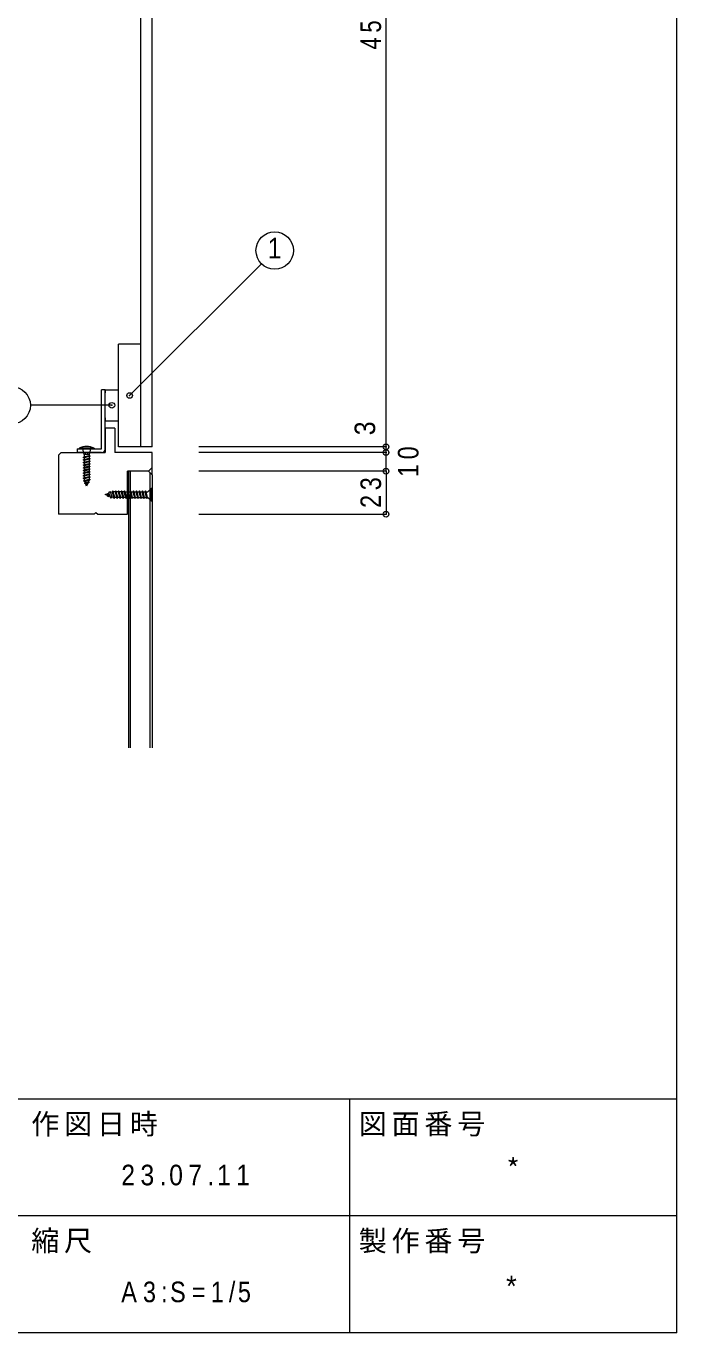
# Model space of a CAD drawing. Units: millimetres at full size, sheet at 1:5. Extents: x -1000 to 1000, y -688 to 688.
# Drawn here: x 652 to 1000, y -688 to 11 of the extents above; entities that cross this region are included whole.
import ezdxf
from ezdxf.enums import TextEntityAlignment as Align

# ---------------------------------------------------------------- set-up
doc = ezdxf.new("R2010")
doc.units = ezdxf.units.MM
doc.header["$LTSCALE"] = 5
doc.header["$PDMODE"] = 32
doc.header["$PDSIZE"] = 3
for name, color, linetype, lineweight in [('2-0_ＫＢ製品', 7, 'Continuous', 9), ('2-1_躯体', 3, 'Continuous', 9), ('2-3_寸法', 4, 'Continuous', 9), ('2-4_引出線字', 4, 'Continuous', 9), ('2-5_文字', 7, 'Continuous', 9), ('2-8_他製品', 7, 'Continuous', 9), ('2-A_ベース', 3, 'Continuous', 9), ('2-B_2-Bﾚｲﾔ', 7, 'Continuous', 9), ('F-0_図面枠', 6, 'Continuous', 9), ('F-5_F-5ﾚｲﾔ', 7, 'Continuous', 9)]:
    doc.layers.add(name, color=color, linetype=linetype, lineweight=lineweight)
doc.styles.add('HGｺﾞｼｯｸM', font='')
doc.styles.add('ＭＳ ゴシック', font='')
doc.styles.get('HGｺﾞｼｯｸM').set_extended_font_data('HGｺﾞｼｯｸM')
doc.styles.get('ＭＳ ゴシック').set_extended_font_data('MS Gothic')

# ---------------------------------------------------------------- blocks, each defined once
blk = doc.blocks.new('軽天フレキ3.5×25')
at = {"layer": '2-B_2-Bﾚｲﾔ'}
for p, q in [((-9.782, -1.065), (-10.462, 0.848)), ((-9.7, 1.164), (-9.02, -1.38)), ((-7.227, 1.532), (-8.153, 1.532)), ((-5.637, 1.532), (-6.563, 1.532)), ((-4.047, 1.532), (-4.973, 1.532)), ((-2.457, 1.532), (-3.383, 1.532)), ((-1.793, 1.532), (-0.867, 1.532)), ((-0.203, 1.532), (0.723, 1.532)), ((1.387, 1.532), (2.313, 1.532)), ((2.977, 1.532), (3.903, 1.532)), ((4.567, 1.532), (5.493, 1.532)), ((6.157, 1.532), (7.083, 1.532)), ((7.747, 1.532), (8.673, 1.532)), ((9.337, 1.532), (10.319, 1.532)), ((12.319, 3.532), (10.319, 1.532)), ((12.319, -3.468), (12.319, 3.532)), ((12.319, 3.532), (12.569, 3.532)), ((12.569, -3.468), (12.569, 3.532)), ((-6.432, -1.468), (-7.358, -1.468)), ((-4.842, -1.468), (-5.768, -1.468)), ((-3.252, -1.468), (-4.178, -1.468)), ((-1.662, -1.468), (-2.588, -1.468)), ((-0.998, -1.468), (-0.072, -1.468)), ((0.592, -1.468), (1.518, -1.468)), ((2.182, -1.468), (3.108, -1.468)), ((3.772, -1.468), (4.698, -1.468)), ((5.362, -1.468), (6.288, -1.468)), ((6.952, -1.468), (7.878, -1.468)), ((8.542, -1.468), (9.468, -1.468)), ((10.132, -1.468), (10.319, -1.468)), ((12.319, -3.468), (10.319, -1.468)), ((12.569, -3.468), (12.319, -3.468))]:
    blk.add_line(p, q, dxfattribs=at)
for points in [[(-8.022, -1.468), (-9.02, -1.38), (-9.31, -1.883), (-9.782, -1.065), (-10.747, -0.665), (-11.037, -1.167), (-11.51, -0.349), (-12.431, 0.032), (-10.462, 0.848), (-9.99, 1.666), (-9.7, 1.164), (-8.817, 1.532)], [(-11.51, -0.349), (-11.297, 0.187), (-10.747, -0.665)]]:
    blk.add_lwpolyline(points, dxfattribs=at)
for points in [[(-8.485, 2.107), (-8.817, 1.532), (-8.022, -1.468), (-7.69, -2.043), (-7.358, -1.468), (-8.153, 1.532)], [(-6.895, 2.107), (-7.227, 1.532), (-6.432, -1.468), (-6.1, -2.043), (-5.768, -1.468), (-6.563, 1.532)], [(-5.305, 2.107), (-5.637, 1.532), (-4.842, -1.468), (-4.51, -2.043), (-4.178, -1.468), (-4.973, 1.532)], [(-3.715, 2.107), (-4.047, 1.532), (-3.252, -1.468), (-2.92, -2.043), (-2.588, -1.468), (-3.383, 1.532)], [(-2.125, 2.107), (-2.457, 1.532), (-1.662, -1.468), (-1.33, -2.043), (-0.998, -1.468), (-1.793, 1.532)], [(-0.535, 2.107), (-0.867, 1.532), (-0.072, -1.468), (0.26, -2.043), (0.592, -1.468), (-0.203, 1.532)], [(1.055, 2.107), (0.723, 1.532), (1.518, -1.468), (1.85, -2.043), (2.182, -1.468), (1.387, 1.532)], [(2.645, 2.107), (2.313, 1.532), (3.108, -1.468), (3.44, -2.043), (3.772, -1.468), (2.977, 1.532)], [(4.235, 2.107), (3.903, 1.532), (4.698, -1.468), (5.03, -2.043), (5.362, -1.468), (4.567, 1.532)], [(5.825, 2.107), (5.493, 1.532), (6.288, -1.468), (6.62, -2.043), (6.952, -1.468), (6.157, 1.532)], [(7.415, 2.107), (7.083, 1.532), (7.878, -1.468), (8.21, -2.043), (8.542, -1.468), (7.747, 1.532)], [(9.005, 2.107), (8.673, 1.532), (9.468, -1.468), (9.8, -2.043), (10.132, -1.468), (9.337, 1.532)]]:
    blk.add_lwpolyline(points, close=True, dxfattribs=at)

msp = doc.modelspace()

# ---------------------------------------------------------------- linework, layer by layer
at = {"layer": '2-0_ＫＢ製品', "color": 2}
for p, q in [((713.597, -213.75), (713.597, 236.25)), ((719.597, -213.75), (719.597, 236.25)), ((719.597, -213.75), (713.597, -213.75))]:
    msp.add_line(p, q, dxfattribs=at)
at = {"layer": '2-0_ＫＢ製品', "lineweight": 18}
for p, q in [((694.597, -183.25), (694.597, -184.75)), ((694.597, -183.25), (701.597, -183.25)), ((694.597, -198.25), (694.597, -184.75)), ((694.597, -198.25), (694.597, -199.75)), ((694.597, -199.75), (701.597, -199.75))]:
    msp.add_line(p, q, dxfattribs=at)
at = {"layer": '2-1_躯体'}
for p, q in [((701.597, -213.75), (701.597, -158.75)), ((713.597, -213.75), (701.597, -213.75)), ((717.597, -226.75), (707.097, -226.75)), ((707.097, -374.75), (707.097, -226.75)), ((708.097, -374.75), (708.097, -226.75)), ((717.597, -226.75), (719.597, -228.75)), ((718.597, -374.75), (718.597, -227.75)), ((719.597, -228.75), (719.597, -374.75))]:
    msp.add_line(p, q, dxfattribs=at)
msp.add_lwpolyline([(713.597, -213.75), (713.597, -158.75), (701.597, -158.75)], dxfattribs=at)
at = {"layer": '2-3_寸法'}
for p, q in [((844.597, -213.75), (844.597, 236.25)), ((844.597, -213.75), (744.597, -213.75)), ((844.597, -216.75), (844.597, -213.75)), ((844.597, -216.75), (744.597, -216.75)), ((844.597, -226.75), (844.597, -216.75)), ((844.597, -226.75), (744.597, -226.75)), ((844.597, -226.75), (844.597, -249.75)), ((744.597, -249.75), (844.597, -249.75))]:
    msp.add_line(p, q, dxfattribs=at)
for p in [(844.597, -213.75), (844.597, -216.75), (844.597, -226.75), (844.597, -249.75)]:
    msp.add_point(p, dxfattribs=at)
at = {"layer": '2-4_引出線字'}
for p, q in [((707.597, -186.25), (778.026, -115.821)), ((698.097, -191.5), (654.597, -191.5))]:
    msp.add_line(p, q, dxfattribs=at)
for centre in [(785.097, -108.75), (644.597, -191.5)]:
    msp.add_circle(centre, 10, dxfattribs=at)
for p in [(707.597, -186.25), (698.097, -191.5), (844.597, -249.75)]:
    msp.add_point(p, dxfattribs=at)
at = {"layer": '2-8_他製品'}
for p, q in [((692.597, -214.75), (692.597, -183.25)), ((694.597, -183.25), (692.597, -183.25)), ((694.597, -214.75), (694.597, -183.25)), ((679.597, -214.75), (692.597, -214.75)), ((679.597, -214.75), (679.597, -216.75)), ((692.597, -216.75), (679.597, -216.75)), ((719.597, -228.75), (719.597, -224.75))]:
    msp.add_line(p, q, dxfattribs=at)
msp.add_arc((692.597, -214.75), 2, 270, 0, dxfattribs=at)
at = {"layer": '2-A_ベース'}
for p, q in [((694.597, -203.75), (694.597, -216.75)), ((699.597, -203.75), (694.597, -203.75)), ((699.597, -203.75), (699.597, -216.75)), ((669.597, -218.25), (671.097, -216.75)), ((669.597, -218.25), (669.597, -249.75)), ((671.097, -216.75), (683.597, -216.75)), ((684.597, -217.75), (683.597, -216.75)), ((717.597, -226.75), (706.397, -226.75)), ((706.397, -249.75), (706.397, -226.75)), ((689.597, -248.75), (690.597, -249.75)), ((690.597, -249.75), (706.397, -249.75))]:
    msp.add_line(p, q, dxfattribs=at)
for points in [[(684.597, -217.75), (685.597, -216.75), (694.597, -216.75)], [(717.597, -226.75), (719.597, -224.75), (719.597, -216.75), (699.597, -216.75)], [(689.597, -248.75), (688.597, -249.75), (669.597, -249.75)]]:
    msp.add_lwpolyline(points, dxfattribs=at)
at = {"layer": '2-B_2-Bﾚｲﾔ'}
for p, q in [((680.597, -214.45), (680.597, -214.75)), ((688.597, -214.45), (680.597, -214.45)), ((688.597, -214.75), (680.597, -214.75)), ((683.297, -217.75), (682.597, -214.75)), ((686.597, -214.75), (685.897, -217.75)), ((688.597, -214.45), (688.597, -214.75)), ((683.297, -217.75), (683.297, -219.043)), ((685.897, -217.75), (683.297, -217.75)), ((683.297, -219.649), (683.297, -220.443)), ((683.297, -221.049), (683.297, -221.843)), ((683.297, -222.449), (683.297, -223.243)), ((685.897, -217.75), (685.897, -218.343)), ((685.897, -218.949), (685.897, -219.743)), ((685.897, -220.349), (685.897, -221.143)), ((685.897, -221.749), (685.897, -222.543)), ((685.897, -223.149), (685.897, -223.943)), ((683.297, -223.849), (683.297, -224.643)), ((683.297, -225.249), (683.297, -226.043)), ((683.297, -226.649), (683.297, -227.443)), ((683.297, -228.049), (683.297, -228.843)), ((683.297, -229.449), (683.297, -230.243)), ((685.897, -224.549), (685.897, -225.343)), ((685.897, -225.949), (685.897, -226.743)), ((685.897, -227.349), (685.897, -228.143)), ((685.897, -228.749), (685.897, -229.543)), ((685.897, -230.149), (685.897, -230.943)), ((683.297, -230.849), (683.297, -231.643)), ((683.607, -232.36), (683.856, -232.961)), ((685.897, -231.549), (685.545, -232.461))]:
    msp.add_line(p, q, dxfattribs=at)
for points in [[(683.297, -219.043), (685.897, -218.343), (686.422, -218.646), (685.897, -218.949), (683.297, -219.649), (682.772, -219.346)], [(683.297, -220.443), (685.897, -219.743), (686.422, -220.046), (685.897, -220.349), (683.297, -221.049), (682.772, -220.746)], [(683.297, -221.843), (685.897, -221.143), (686.422, -221.446), (685.897, -221.749), (683.297, -222.449), (682.772, -222.146)], [(683.297, -223.243), (685.897, -222.543), (686.422, -222.846), (685.897, -223.149), (683.297, -223.849), (682.772, -223.546)], [(683.297, -224.643), (685.897, -223.943), (686.422, -224.246), (685.897, -224.549), (683.297, -225.249), (682.772, -224.946)], [(683.297, -226.043), (685.897, -225.343), (686.422, -225.646), (685.897, -225.949), (683.297, -226.649), (682.772, -226.346)], [(683.297, -227.443), (685.897, -226.743), (686.422, -227.046), (685.897, -227.349), (683.297, -228.049), (682.772, -227.746)], [(683.297, -228.843), (685.897, -228.143), (686.422, -228.446), (685.897, -228.749), (683.297, -229.449), (682.772, -229.146)], [(683.297, -230.243), (685.897, -229.543), (686.422, -229.846), (685.897, -230.149), (683.297, -230.849), (682.772, -230.546)], [(685.897, -231.549), (683.607, -232.36), (682.86, -231.929), (683.297, -231.643), (685.897, -230.943), (686.422, -231.246)], [(686.004, -232.726), (685.257, -233.157), (684.144, -233.657), (683.397, -233.226), (683.856, -232.961), (685.545, -232.461)]]:
    msp.add_lwpolyline(points, close=True, dxfattribs=at)
msp.add_lwpolyline([(685.257, -233.157), (684.597, -234.75), (684.144, -233.657)], dxfattribs=at)
msp.add_arc((684.597, -222.889), 9.339, 64.63876, 115.36124, dxfattribs=at)
at = {"layer": 'F-0_図面枠'}
for p, q in [((1000, -687.5), (1000, 687.5)), ((1000, -562.5), (-1000, -562.5)), ((825, -562.5), (825, -687.5)), ((1000, -625), (300, -625)), ((1000, -687.5), (-1000, -687.5))]:
    msp.add_line(p, q, dxfattribs=at)

# ---------------------------------------------------------------- block references
at = {"layer": '2-B_2-Bﾚｲﾔ'}
msp.add_blockref('軽天フレキ3.5×25', (707.028, -239.282), dxfattribs=at)

# ---------------------------------------------------------------- texts
at = {"layer": '2-3_寸法', "color": 7, "style": 'HGｺﾞｼｯｸM', "width": 0.9}
msp.add_text('3', height=11, rotation=90, dxfattribs=at).set_placement((842.097, -207.5), align=Align.BOTTOM_LEFT)
at = {"layer": '2-3_寸法', "color": 7, "char_height": 11, "attachment_point": 7, "rotation": 90, "style": 'HGｺﾞｼｯｸM'}
for s, insert in [('\\T1.38;\\W0.8;450', (842.097, -1.25)), ('\\T1.36;\\W0.85;10', (862.097, -229.875)), ('\\T1.36;\\W0.85;23', (842.097, -246.375))]:
    msp.add_mtext(s, dxfattribs=dict(at, insert=insert))
at = {"layer": '2-5_文字', "style": 'HGｺﾞｼｯｸM', "width": 0.9}
msp.add_text('1', height=11, dxfattribs=at).set_placement((781.347, -116.25), align=Align.BOTTOM_LEFT)
at = {"layer": 'F-5_F-5ﾚｲﾔ'}
for style, p in [('ＭＳ ゴシック', (908.75, -608.75)), ('HGｺﾞｼｯｸM', (908.75, -671.25))]:
    msp.add_text('*', height=11, dxfattribs=dict(at, style=style)).set_placement(p, align=Align.BOTTOM_LEFT)
at = {"layer": 'F-5_F-5ﾚｲﾔ', "char_height": 11, "attachment_point": 7}
for s, insert, style in [('\\T1.17;作図日時', (655, -582.5), 'ＭＳ ゴシック'), ('\\T1.17;図面番号', (830, -582.5), 'ＭＳ ゴシック'), ('\\T1.39;\\W0.9;23.07.11', (703.125, -608.75), 'HGｺﾞｼｯｸM'), ('\\T1.17;縮尺', (655, -645), 'ＭＳ ゴシック'), ('\\T1.17;製作番号', (830, -645), 'ＭＳ ゴシック'), ('\\T1.39;\\W0.85;A3:S=1/5', (703.125, -671.25), 'HGｺﾞｼｯｸM')]:
    msp.add_mtext(s, dxfattribs=dict(at, insert=insert, style=style))

doc.saveas('drawing.dxf')
